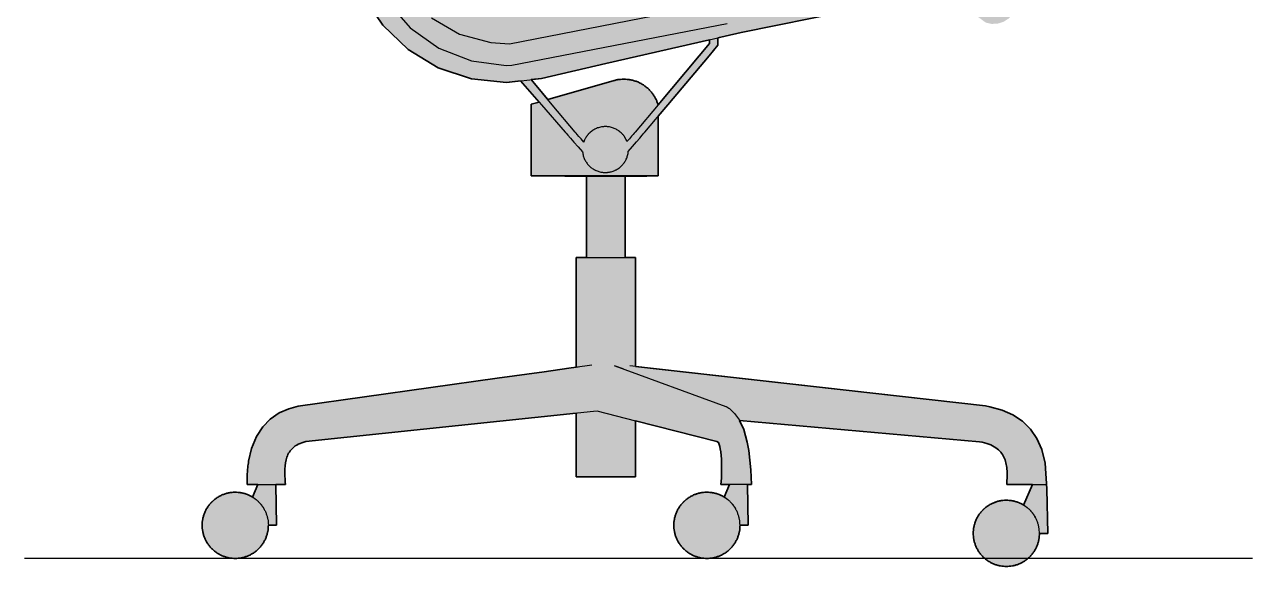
# Model space of a CAD drawing. Header units: millimetres. Extents: x 0 to 2114, y 0 to 2318.
# Drawn here: x 1172 to 2114, y 1297 to 1713 of the extents above; entities that cross this region are included whole.
import ezdxf

# ---------------------------------------------------------------- set-up
doc = ezdxf.new("R2010")
doc.units = ezdxf.units.MM
doc.layers.add('Blocks', color=7, linetype='Continuous')
doc.layers.add('Blocks$Fill', color=7, linetype='Continuous', true_color=0xffffff)
for name, color, linetype, lineweight, true_color in [('Blocks$Inner', 7, 'Continuous', 25, 0x007f00), ('Blocks$Outline', 7, 'Continuous', 35, 0xff3f3f), ('Groud', 7, 'Continuous', 25, 0x243775)]:
    doc.layers.add(name, color=color, linetype=linetype, lineweight=lineweight, true_color=true_color)

# ---------------------------------------------------------------- blocks, each defined once
blk = doc.blocks.new('Eames Soft Pad Office Chair Side')
at = {"layer": 'Blocks$Fill'}
h = blk.add_hatch(color=256, dxfattribs=at)
h.paths.add_polyline_path([(294.33, 390.49), (274.81, 409.17), (259.83, 431.65), (251.2, 455.15), (248.69, 480.05), (252.45, 504.8), (262.63, 553.32), (263.98, 591.85), (266.32, 605.58), (266.34, 611.19), (263.44, 640.99), (255.84, 669.95), (236.9, 726.75), (236.41, 728.39), (232.6, 728.39), (229.68, 728.39), (226.83, 728.39), (224.07, 728.39), (221.45, 728.39), (219.02, 728.39), (216.82, 728.39), (214.9, 728.39), (213.31, 728.39), (212.1, 728.39), (211.29, 728.39), (210.97, 728.39), (209.72, 728.54), (208.37, 729.05), (207.01, 729.91), (205.68, 731.09), (204.42, 732.57), (203.26, 734.28), (202.24, 736.19), (201.39, 738.22), (200.75, 740.33), (200.32, 742.44), (200.12, 744.51), (200.16, 746.45), (200.44, 748.22), (200.94, 749.75), (201.66, 751), (202.56, 751.93), (203.63, 752.52), (204.94, 752.74), (205.46, 752.74), (207.19, 752.74), (210.62, 752.74), (218.01, 752.74), (226.07, 752.74), (229.09, 752.74), (219.68, 784.09), (208.22, 834.21), (202.04, 885.26), (201.28, 930.37), (205.16, 975.32), (207.98, 975.32), (202.08, 976.78), (196.73, 979.65), (192.25, 983.75), (188.93, 988.83), (186.96, 994.58), (186.61, 998.59), (187.19, 1002.57), (188.68, 1006.31), (191, 1009.61), (194.01, 1012.28), (197.56, 1014.18), (201.46, 1015.21), (206.32, 1015.21), (210.3, 1014.14), (213.92, 1012.17), (216.97, 1009.4), (220.01, 1004.93), (221.4, 1001.37), (221.27, 1003.16), (221.39, 1003.53), (221.51, 1003.88), (221.63, 1004.2), (221.75, 1004.49), (221.86, 1004.75), (221.97, 1004.98), (222.18, 1005.38), (222.32, 1005.65), (222.53, 1006), (222.53, 1006.01), (222.53, 1006.01), (222.53, 1006.01), (222.53, 1006.01), (222.53, 1006.01), (222.53, 1006.01), (222.53, 1006.01), (222.53, 1006.01), (222.53, 1006.01), (222.53, 1006.01), (222.53, 1006.01), (222.53, 1006.01), (222.53, 1006.01), (222.53, 1006.01), (222.53, 1006.01), (222.53, 1006.01), (222.53, 1006.01), (222.53, 1006.01), (222.53, 1006.01), (222.53, 1006.01), (272, 1006.01), (272.06, 1005.15), (272.27, 1002.19), (272.63, 997.3), (273.1, 990.76), (273.67, 982.96), (274.3, 974.33), (279.98, 896.23), (280.64, 887.08), (281.25, 878.68), (281.77, 871.56), (282.16, 866.13), (282.41, 862.74), (282.49, 861.59), (231.62, 861.59), (233.11, 851.99), (234.84, 842.47), (235.36, 839.87), (286.28, 839.87), (286.31, 839.78), (286.48, 839.3), (287.36, 836.68), (288.92, 832.08), (291.06, 825.79), (293.63, 818.19), (296.5, 809.74), (322.25, 733.78), (325.1, 725.39), (327.67, 717.82), (329.82, 711.47), (331.44, 706.68), (332.45, 703.7), (332.8, 702.69), (280.21, 702.69), (287.88, 678.5), (340.75, 678.5), (343.88, 668.57), (345.86, 661.6), (348.46, 651.34), (541.65, 673.6), (541.95, 670.97), (547.86, 671.36), (557.17, 670.4), (566.17, 667.86), (574.61, 663.82), (582.22, 658.39), (588.8, 651.74), (594.18, 644.07), (598.13, 635.59), (600.56, 626.57), (601.36, 617.22), (574.13, 489.4), (651.71, 499.62), (719.14, 499.92), (728.45, 499.96), (737.46, 500), (745.72, 500.04), (752.86, 500.07), (758.53, 500.1), (759.03, 499.73), (759.5, 499.36), (759.95, 499), (760.38, 498.63), (760.79, 498.26), (761.18, 497.9), (761.54, 497.54), (761.89, 497.18), (762.22, 496.83), (762.53, 496.48), (762.83, 496.13), (763.11, 495.79), (763.61, 495.16), (764.01, 494.62), (764.31, 494.2), (764.76, 493.51), (764.76, 454.1), (764.68, 453.96), (764.54, 453.74), (764.33, 453.44), (764.21, 453.26), (764.06, 453.06), (763.89, 452.84), (763.7, 452.6), (763.48, 452.34), (763.23, 452.07), (762.97, 451.79), (762.68, 451.52), (762.38, 451.24), (762.06, 450.97), (761.89, 450.84), (761.72, 450.71), (761.55, 450.58), (761.37, 450.45), (761.19, 450.32), (761, 450.19), (760.8, 450.07), (760.6, 449.95), (760.39, 449.83), (760.18, 449.71), (759.96, 449.6), (759.74, 449.48), (759.51, 449.38), (759.28, 449.27), (759.04, 449.17), (758.79, 449.07), (719.14, 449.07), (707.77, 449.07), (704.1, 449.06), (741.32, 445.78), (745.93, 445.79), (750.39, 444.62), (754.41, 442.35), (757.71, 439.14), (760.09, 435.18), (761.37, 430.75), (761.48, 426.14), (760.41, 421.65), (758.24, 417.59), (755.09, 414.21), (751.19, 411.75), (746.79, 410.37), (742.19, 410.15), (737.68, 411.12), (725.28, 420.19), (713.07, 429.52), (631.02, 419.88), (550, 403.69), (532, 399.53), (532, 393.79), (525.24, 385.76), (493.63, 348.18), (486.11, 339.24), (486.11, 293.69), (388.82, 293.69), (388.82, 348.46), (394.83, 350.18), (380.68, 366.42), (369.95, 365.16), (343.08, 367.95), (317.46, 376.53)], flags=0)
h.paths.add_polyline_path([(452.39, 366.69), (452.97, 366.85), (453.56, 367), (454.16, 367.13), (454.77, 367.26), (455.38, 367.37), (456, 367.47), (456.63, 367.55), (457.27, 367.62), (457.91, 367.67), (458.56, 367.71), (459.21, 367.74), (459.87, 367.75), (460.53, 367.74), (461.19, 367.72), (461.86, 367.68), (462.53, 367.62), (463.2, 367.55), (463.88, 367.46), (464.55, 367.35), (465.22, 367.23), (465.9, 367.09), (466.57, 366.93), (467.24, 366.75), (467.91, 366.55), (468.57, 366.34), (469.23, 366.11), (469.88, 365.87), (470.53, 365.6), (471.17, 365.32), (471.81, 365.02), (472.44, 364.71), (473.06, 364.38), (473.67, 364.03), (474.27, 363.67), (474.87, 363.29), (475.45, 362.9), (476.02, 362.5), (476.58, 362.08), (477.13, 361.65), (477.66, 361.2), (478.19, 360.74), (478.69, 360.27), (479.19, 359.79), (479.67, 359.3), (480.14, 358.8), (480.59, 358.29), (481.03, 357.77), (481.45, 357.24), (481.86, 356.71), (482.25, 356.16), (482.63, 355.62), (482.99, 355.06), (483.33, 354.5), (483.66, 353.94), (483.98, 353.37), (484.28, 352.8), (484.56, 352.23), (484.83, 351.65), (485.08, 351.07), (485.32, 350.5), (485.54, 349.92), (485.74, 349.34), (485.94, 348.76), (486.11, 348.18), (517.72, 385.76), (525.5, 395.01), (525.5, 398.03), (446.07, 379.69), (396.78, 368.32), (388.79, 367.38), (401.62, 352.13)], flags=0)
h.paths.add_polyline_path([(355.64, 556.62), (354.73, 547.04), (353.62, 538.18), (352.46, 530.6), (350.74, 521.13), (350.49, 519.88), (300.96, 519.88), (300.82, 520.07), (300.67, 520.29), (300.48, 520.59), (300.37, 520.77), (300.24, 520.98), (300.1, 521.25), (299.94, 521.57), (299.76, 521.97), (299.55, 522.46), (299.32, 523.05), (299.05, 523.75), (298.35, 518.83), (296.74, 495.45), (298.34, 476.06), (304.32, 457.54), (314.38, 440.88), (323.82, 431.22), (323.82, 468.25), (324.22, 468.9), (324.5, 469.34), (324.85, 469.85), (325.27, 470.43), (325.52, 470.75), (325.78, 471.08), (326.06, 471.42), (326.36, 471.76), (326.67, 472.11), (326.99, 472.46), (327.33, 472.8), (327.68, 473.15), (328.05, 473.5), (328.44, 473.85), (328.84, 474.2), (329.26, 474.55), (329.71, 474.89), (330.17, 475.23), (332.1, 474.03), (334.22, 472.79), (336.54, 471.54), (337.77, 470.91), (339.05, 470.29), (340.37, 469.67), (341.74, 469.07), (343.15, 468.47), (344.6, 467.89), (346.1, 467.33), (347.63, 466.79), (349.2, 466.27), (350.81, 465.77), (353, 465.16), (355.25, 464.6), (357.53, 464.09), (359.86, 463.65), (362.2, 463.28), (364.57, 462.97), (366.96, 462.73), (369.38, 462.57), (370.07, 462.53), (556.83, 487.12), (584.88, 618.79), (583.71, 626.47), (580.97, 633.77), (576.79, 640.36), (571.33, 645.96), (564.83, 650.32), (563.22, 650.98), (558.01, 653.09), (557.56, 653.27), (549.84, 654.67), (541.22, 654.35), (380.08, 633.17), (352.59, 630.35), (355.97, 600.75)], flags=0)
blk.add_hatch(color=256, dxfattribs=at).paths.add_polyline_path([(187.08, 25.4), (187.07, 24.84), (187.05, 24.27), (187.02, 23.69), (186.97, 23.12), (186.91, 22.54), (186.84, 21.95), (186.75, 21.37), (186.65, 20.78), (186.54, 20.19), (186.4, 19.6), (186.26, 19), (186.1, 18.41), (185.92, 17.82), (185.73, 17.23), (185.52, 16.64), (185.29, 16.05), (185.05, 15.47), (184.8, 14.88), (184.53, 14.31), (184.24, 13.73), (183.94, 13.17), (183.62, 12.6), (183.28, 12.05), (182.94, 11.5), (182.57, 10.96), (182.19, 10.43), (181.8, 9.9), (181.4, 9.39), (180.98, 8.89), (180.54, 8.39), (180.1, 7.91), (179.64, 7.44), (179.17, 6.98), (178.68, 6.53), (178.19, 6.1), (177.69, 5.68), (177.17, 5.27), (176.65, 4.88), (176.12, 4.5), (175.58, 4.14), (175.03, 3.79), (174.47, 3.46), (173.91, 3.14), (173.34, 2.84), (172.77, 2.55), (172.19, 2.28), (171.61, 2.02), (171.03, 1.78), (170.44, 1.56), (169.85, 1.35), (169.26, 1.16), (168.67, 0.98), (168.07, 0.82), (167.48, 0.67), (166.89, 0.54), (166.3, 0.42), (165.71, 0.32), (165.12, 0.23), (164.54, 0.16), (163.96, 0.1), (163.38, 0.06), (162.81, 0.03), (162.24, 0.01), (161.68, 0), (161.11, 0.01), (160.54, 0.03), (159.97, 0.06), (159.39, 0.1), (158.81, 0.16), (158.23, 0.23), (157.64, 0.32), (157.05, 0.42), (156.46, 0.54), (155.87, 0.67), (155.28, 0.82), (154.69, 0.98), (154.1, 1.16), (153.5, 1.35), (152.91, 1.56), (152.33, 1.78), (151.74, 2.02), (151.16, 2.28), (150.58, 2.55), (150.01, 2.84), (149.44, 3.14), (148.88, 3.46), (148.33, 3.79), (147.78, 4.14), (147.24, 4.5), (146.7, 4.88), (146.18, 5.27), (145.67, 5.68), (145.16, 6.1), (144.67, 6.53), (144.19, 6.98), (143.72, 7.44), (143.26, 7.91), (142.81, 8.39), (142.38, 8.89), (141.96, 9.39), (141.55, 9.9), (141.16, 10.43), (140.78, 10.96), (140.42, 11.5), (140.07, 12.05), (139.74, 12.6), (139.42, 13.17), (139.11, 13.73), (138.83, 14.31), (138.56, 14.88), (138.3, 15.47), (138.06, 16.05), (137.84, 16.64), (137.63, 17.23), (137.43, 17.82), (137.26, 18.41), (137.1, 19), (136.95, 19.6), (136.82, 20.19), (136.7, 20.78), (136.6, 21.37), (136.51, 21.95), (136.44, 22.54), (136.38, 23.12), (136.33, 23.69), (136.3, 24.27), (136.28, 24.84), (136.28, 25.4), (136.28, 25.96), (136.3, 26.53), (136.33, 27.11), (136.38, 27.68), (136.44, 28.26), (136.51, 28.85), (136.6, 29.43), (136.7, 30.02), (136.82, 30.61), (136.95, 31.2), (137.1, 31.8), (137.26, 32.39), (137.43, 32.98), (137.63, 33.57), (137.84, 34.16), (138.06, 34.75), (138.3, 35.33), (138.56, 35.92), (138.83, 36.49), (139.11, 37.07), (139.42, 37.63), (139.74, 38.2), (140.07, 38.75), (140.42, 39.3), (140.78, 39.84), (141.16, 40.37), (141.55, 40.9), (141.96, 41.41), (142.38, 41.91), (142.81, 42.41), (143.26, 42.89), (143.72, 43.36), (144.19, 43.82), (144.67, 44.27), (145.16, 44.7), (145.67, 45.12), (146.18, 45.53), (146.7, 45.92), (147.24, 46.3), (147.78, 46.66), (148.33, 47.01), (148.88, 47.34), (149.44, 47.66), (150.01, 47.96), (150.58, 48.25), (151.16, 48.52), (151.74, 48.78), (152.33, 49.02), (152.91, 49.24), (153.5, 49.45), (154.1, 49.64), (154.69, 49.82), (155.28, 49.98), (155.87, 50.13), (156.46, 50.26), (157.05, 50.38), (157.64, 50.48), (158.23, 50.57), (158.81, 50.64), (159.39, 50.7), (159.97, 50.74), (160.54, 50.77), (161.11, 50.79), (161.68, 50.8), (162.48, 50.79), (163.3, 50.75), (164.12, 50.68), (164.95, 50.59), (165.79, 50.47), (166.63, 50.31), (167.47, 50.13), (168.32, 49.92), (169.16, 49.67), (169.58, 49.54), (170.01, 49.4), (170.43, 49.25), (170.85, 49.09), (171.26, 48.92), (171.68, 48.75), (172.1, 48.56), (172.51, 48.37), (172.92, 48.18), (173.33, 47.97), (173.73, 47.76), (174.14, 47.53), (174.54, 47.3), (174.93, 47.07), (179.11, 56.82), (178.26, 56.82), (174.93, 56.82), (170.73, 56.82), (170.76, 59.96), (170.85, 63.18), (171.03, 66.48), (171.32, 69.88), (171.58, 72.2), (171.92, 74.56), (174.21, 84.43), (177.99, 93.59), (182.84, 101.05), (188.57, 106.97), (195.28, 111.64), (202.69, 114.9), (210.05, 116.94), (362.57, 138.19), (398.73, 143.22), (417.72, 145.87), (423.39, 146.66), (423.39, 230.98), (431.33, 230.98), (431.33, 293.22), (460.81, 293.22), (460.81, 230.98), (468.74, 230.98), (468.74, 147.23), (737.41, 116.96), (740.74, 116.23), (750.17, 113.74), (758.39, 110.1), (765.69, 105.22), (771.91, 99.14), (776.91, 92), (780.75, 83.47), (783.29, 73.07), (784.46, 53.46), (785.16, 19.25), (778.81, 19.25), (778.8, 18.68), (778.78, 18.12), (778.75, 17.54), (778.7, 16.97), (778.64, 16.39), (778.57, 15.8), (778.48, 15.22), (778.38, 14.63), (778.27, 14.04), (778.13, 13.44), (777.99, 12.85), (777.83, 12.26), (777.65, 11.67), (777.46, 11.08), (777.25, 10.49), (777.02, 9.9), (776.78, 9.31), (776.53, 8.73), (776.26, 8.16), (775.97, 7.58), (775.67, 7.01), (775.35, 6.45), (775.01, 5.9), (774.67, 5.35), (774.3, 4.81), (773.92, 4.28), (773.53, 3.75), (773.13, 3.24), (772.7, 2.73), (772.27, 2.24), (771.83, 1.76), (771.37, 1.29), (770.9, 0.83), (770.41, 0.38), (769.92, -0.05), (769.42, -0.47), (768.9, -0.88), (768.38, -1.27), (767.85, -1.65), (767.3, -2.01), (766.76, -2.36), (766.2, -2.69), (765.64, -3.01), (765.07, -3.31), (764.5, -3.6), (763.92, -3.87), (763.34, -4.13), (762.76, -4.37), (762.17, -4.59), (761.58, -4.8), (760.99, -4.99), (760.39, -5.17), (759.8, -5.33), (759.21, -5.48), (758.62, -5.61), (758.03, -5.73), (757.44, -5.83), (756.85, -5.92), (756.27, -5.99), (755.69, -6.05), (755.11, -6.09), (754.54, -6.13), (753.97, -6.15), (753.41, -6.15), (752.84, -6.15), (752.27, -6.13), (751.7, -6.09), (751.12, -6.05), (750.54, -5.99), (749.96, -5.92), (749.37, -5.83), (748.78, -5.73), (748.19, -5.61), (747.6, -5.48), (747.01, -5.33), (746.42, -5.17), (745.82, -4.99), (745.23, -4.8), (744.64, -4.59), (744.06, -4.37), (743.47, -4.13), (742.89, -3.87), (742.31, -3.6), (741.74, -3.31), (741.17, -3.01), (740.61, -2.69), (740.05, -2.36), (739.51, -2.01), (738.97, -1.65), (738.43, -1.27), (737.91, -0.88), (737.4, -0.47), (736.89, -0.05), (736.4, 0.38), (735.92, 0.83), (735.45, 1.29), (734.99, 1.76), (734.54, 2.24), (734.11, 2.73), (733.69, 3.24), (733.28, 3.75), (732.89, 4.28), (732.51, 4.81), (732.15, 5.35), (731.8, 5.9), (731.46, 6.45), (731.15, 7.01), (730.84, 7.58), (730.56, 8.16), (730.28, 8.73), (730.03, 9.31), (729.79, 9.9), (729.56, 10.49), (729.36, 11.08), (729.16, 11.67), (728.99, 12.26), (728.82, 12.85), (728.68, 13.44), (728.55, 14.04), (728.43, 14.63), (728.33, 15.22), (728.24, 15.8), (728.17, 16.39), (728.11, 16.97), (728.06, 17.54), (728.03, 18.12), (728.01, 18.68), (728.01, 19.25), (728.01, 19.81), (728.03, 20.38), (728.06, 20.95), (728.11, 21.53), (728.17, 22.11), (728.24, 22.7), (728.33, 23.28), (728.43, 23.87), (728.55, 24.46), (728.68, 25.05), (728.82, 25.64), (728.99, 26.24), (729.16, 26.83), (729.36, 27.42), (729.56, 28.01), (729.79, 28.6), (730.03, 29.18), (730.28, 29.76), (730.56, 30.34), (730.84, 30.91), (731.15, 31.48), (731.46, 32.04), (731.8, 32.6), (732.15, 33.15), (732.51, 33.69), (732.89, 34.22), (733.28, 34.74), (733.69, 35.26), (734.11, 35.76), (734.54, 36.26), (734.99, 36.74), (735.45, 37.21), (735.92, 37.67), (736.4, 38.11), (736.89, 38.55), (737.4, 38.97), (737.91, 39.37), (738.43, 39.77), (738.97, 40.14), (739.51, 40.51), (740.05, 40.86), (740.61, 41.19), (741.17, 41.51), (741.74, 41.81), (742.31, 42.1), (742.89, 42.37), (743.47, 42.63), (744.06, 42.87), (744.64, 43.09), (745.23, 43.3), (745.82, 43.49), (746.42, 43.67), (747.01, 43.83), (747.6, 43.98), (748.19, 44.11), (748.78, 44.22), (749.37, 44.33), (749.96, 44.41), (750.54, 44.49), (751.12, 44.55), (751.7, 44.59), (752.27, 44.62), (752.84, 44.64), (753.41, 44.65), (754.21, 44.64), (755.03, 44.6), (755.85, 44.53), (756.68, 44.44), (757.52, 44.31), (758.36, 44.16), (759.2, 43.98), (760.05, 43.76), (760.89, 43.52), (761.31, 43.39), (761.74, 43.24), (762.16, 43.09), (762.58, 42.94), (762.99, 42.77), (763.41, 42.6), (763.82, 42.41), (764.24, 42.22), (764.65, 42.02), (765.06, 41.82), (765.46, 41.6), (765.86, 41.38), (766.26, 41.15), (766.66, 40.92), (773.48, 56.82), (772.61, 56.82), (769.14, 56.82), (765.71, 56.82), (753.7, 56.82), (753.9, 59.92), (754, 62.89), (754.01, 64.32), (753.99, 65.72), (753.93, 67.08), (753.85, 68.41), (753.72, 69.7), (753.64, 70.33), (753.56, 70.95), (753.46, 71.56), (753.35, 72.17), (753.23, 72.76), (753.1, 73.35), (752.95, 73.93), (752.8, 74.5), (752.63, 75.06), (752.44, 75.61), (752.25, 76.16), (752.04, 76.7), (751.81, 77.23), (751.57, 77.75), (751.32, 78.26), (751.05, 78.77), (750.76, 79.27), (750.46, 79.76), (750.14, 80.24), (749.8, 80.72), (749.44, 81.18), (749.06, 81.64), (748.87, 81.87), (748.67, 82.09), (748.46, 82.31), (748.25, 82.53), (747.81, 82.96), (747.35, 83.38), (746.87, 83.8), (746.36, 84.2), (745.83, 84.59), (745.28, 84.98), (744.7, 85.35), (744.1, 85.72), (743.47, 86.07), (742.82, 86.42), (742.14, 86.75), (741.43, 87.07), (740.7, 87.38), (739.94, 87.68), (739.15, 87.96), (738.34, 88.23), (737.5, 88.49), (736.63, 88.73), (735.73, 88.96), (734.81, 89.18), (733.85, 89.38), (732.87, 89.57), (548.67, 105.83), (551.83, 98.9), (554.55, 89.1), (555.67, 82.87), (557.21, 68.08), (557.75, 56.82), (557.54, 56.82), (557.39, 56.82), (557.21, 56.82), (557.13, 56.82), (555.82, 56.82), (554.74, 56.82), (555.38, 25.4), (549.03, 25.4), (549.02, 24.84), (549, 24.27), (548.97, 23.69), (548.92, 23.12), (548.86, 22.54), (548.79, 21.95), (548.7, 21.37), (548.6, 20.78), (548.49, 20.19), (548.35, 19.6), (548.21, 19), (548.05, 18.41), (547.87, 17.82), (547.68, 17.23), (547.47, 16.64), (547.24, 16.05), (547, 15.47), (546.75, 14.88), (546.48, 14.31), (546.19, 13.73), (545.89, 13.17), (545.57, 12.6), (545.23, 12.05), (544.89, 11.5), (544.52, 10.96), (544.14, 10.43), (543.75, 9.9), (543.35, 9.39), (542.93, 8.89), (542.49, 8.39), (542.05, 7.91), (541.59, 7.44), (541.12, 6.98), (540.63, 6.53), (540.14, 6.1), (539.64, 5.68), (539.12, 5.27), (538.6, 4.88), (538.07, 4.5), (537.53, 4.14), (536.98, 3.79), (536.42, 3.46), (535.86, 3.14), (535.29, 2.84), (534.72, 2.55), (534.14, 2.28), (533.56, 2.02), (532.98, 1.78), (532.39, 1.56), (531.8, 1.35), (531.21, 1.16), (530.62, 0.98), (530.02, 0.82), (529.43, 0.67), (528.84, 0.54), (528.25, 0.42), (527.66, 0.32), (527.07, 0.23), (526.49, 0.16), (525.91, 0.1), (525.33, 0.06), (524.76, 0.03), (524.19, 0.01), (523.63, 0), (523.06, 0.01), (522.49, 0.03), (521.92, 0.06), (521.34, 0.1), (520.76, 0.16), (520.18, 0.23), (519.59, 0.32), (519, 0.42), (518.41, 0.54), (517.82, 0.67), (517.23, 0.82), (516.64, 0.98), (516.05, 1.16), (515.45, 1.35), (514.86, 1.56), (514.28, 1.78), (513.69, 2.02), (513.11, 2.28), (512.53, 2.55), (511.96, 2.84), (511.39, 3.14), (510.83, 3.46), (510.28, 3.79), (509.73, 4.14), (509.19, 4.5), (508.65, 4.88), (508.13, 5.27), (507.62, 5.68), (507.11, 6.1), (506.62, 6.53), (506.14, 6.98), (505.67, 7.44), (505.21, 7.91), (504.76, 8.39), (504.33, 8.89), (503.91, 9.39), (503.5, 9.9), (503.11, 10.43), (502.73, 10.96), (502.37, 11.5), (502.02, 12.05), (501.69, 12.6), (501.37, 13.17), (501.06, 13.73), (500.78, 14.31), (500.51, 14.88), (500.25, 15.47), (500.01, 16.05), (499.79, 16.64), (499.58, 17.23), (499.38, 17.82), (499.21, 18.41), (499.05, 19), (498.9, 19.6), (498.77, 20.19), (498.65, 20.78), (498.55, 21.37), (498.46, 21.95), (498.39, 22.54), (498.33, 23.12), (498.28, 23.69), (498.25, 24.27), (498.23, 24.84), (498.23, 25.4), (498.23, 25.96), (498.25, 26.53), (498.28, 27.11), (498.33, 27.68), (498.39, 28.26), (498.46, 28.85), (498.55, 29.43), (498.65, 30.02), (498.77, 30.61), (498.9, 31.2), (499.05, 31.8), (499.21, 32.39), (499.38, 32.98), (499.58, 33.57), (499.79, 34.16), (500.01, 34.75), (500.25, 35.33), (500.51, 35.92), (500.78, 36.49), (501.06, 37.07), (501.37, 37.63), (501.69, 38.2), (502.02, 38.75), (502.37, 39.3), (502.73, 39.84), (503.11, 40.37), (503.5, 40.9), (503.91, 41.41), (504.33, 41.91), (504.76, 42.41), (505.21, 42.89), (505.67, 43.36), (506.14, 43.82), (506.62, 44.27), (507.11, 44.7), (507.62, 45.12), (508.13, 45.53), (508.65, 45.92), (509.19, 46.3), (509.73, 46.66), (510.28, 47.01), (510.83, 47.34), (511.39, 47.66), (511.96, 47.96), (512.53, 48.25), (513.11, 48.52), (513.69, 48.78), (514.28, 49.02), (514.86, 49.24), (515.45, 49.45), (516.05, 49.64), (516.64, 49.82), (517.23, 49.98), (517.82, 50.13), (518.41, 50.26), (519, 50.38), (519.59, 50.48), (520.18, 50.57), (520.76, 50.64), (521.34, 50.7), (521.92, 50.74), (522.49, 50.77), (523.06, 50.79), (523.63, 50.8), (524.43, 50.79), (525.25, 50.75), (526.07, 50.68), (526.9, 50.59), (527.74, 50.47), (528.58, 50.31), (529.42, 50.13), (530.27, 49.92), (531.11, 49.67), (531.53, 49.54), (531.96, 49.4), (532.38, 49.25), (532.8, 49.09), (533.21, 48.92), (533.63, 48.75), (534.05, 48.56), (534.46, 48.37), (534.87, 48.18), (535.28, 47.97), (535.68, 47.76), (536.09, 47.53), (536.49, 47.3), (536.88, 47.07), (541.06, 56.82), (540.79, 56.82), (538.31, 56.82), (536.41, 56.82), (535.2, 56.82), (534.66, 56.82), (534.36, 56.82), (534.7, 61.57), (534.92, 68.67), (534.74, 76.14), (534.19, 81.85), (533.83, 84.04), (533.44, 85.87), (533.04, 87.33), (532.74, 88.21), (532.44, 88.9), (531.36, 89.71), (468.74, 105.6), (468.74, 62.71), (423.39, 62.71), (423.39, 111.56), (215.88, 89.71), (215.09, 89.49), (214.31, 89.26), (213.55, 89.01), (212.81, 88.75), (212.09, 88.47), (211.39, 88.18), (210.72, 87.88), (210.07, 87.57), (209.45, 87.25), (208.87, 86.93), (208.31, 86.61), (207.79, 86.28), (207.54, 86.11), (207.31, 85.95), (207.08, 85.79), (206.86, 85.62), (206.65, 85.46), (206.46, 85.3), (206.27, 85.14), (206.09, 84.98), (205.88, 84.79), (205.67, 84.59), (205.46, 84.4), (205.26, 84.2), (205.06, 84), (204.87, 83.8), (204.68, 83.59), (204.5, 83.38), (204.32, 83.17), (204.14, 82.96), (203.98, 82.75), (203.81, 82.53), (203.49, 82.09), (203.19, 81.64), (202.91, 81.18), (202.64, 80.72), (202.38, 80.24), (202.14, 79.76), (201.92, 79.27), (201.71, 78.77), (201.51, 78.26), (201.32, 77.75), (201.15, 77.23), (200.99, 76.7), (200.84, 76.16), (200.7, 75.61), (200.57, 75.06), (200.45, 74.5), (200.34, 73.93), (200.25, 73.35), (200.16, 72.76), (200.08, 72.17), (199.95, 70.95), (199.86, 69.7), (199.8, 68.41), (199.77, 67.08), (199.77, 65.72), (199.84, 62.89), (200, 59.92), (200.24, 56.82), (193.74, 56.82), (192.79, 56.82), (193.43, 25.4)], flags=0)
at = {"layer": 'Blocks$Inner'}
for p, q in [((401.62, 352.13), (452.39, 366.69)), ((414.66, 293.22), (477.48, 293.22)), ((431.33, 230.98), (431.33, 293.22)), ((460.81, 293.22), (460.81, 230.98)), ((398.73, 143.22), (362.57, 138.19)), ((424.89, 146.87), (417.72, 145.87)), ((459.26, 145.4), (452.68, 147.81)), ((453.02, 147.81), (538.16, 116.6)), ((548.67, 105.83), (732.87, 89.57)), ((179.11, 56.82), (174.93, 47.07)), ((541.06, 56.82), (536.88, 47.07)), ((557.21, 56.82), (557.39, 56.82)), ((773.48, 56.82), (766.66, 40.92))]:
    blk.add_line(p, q, dxfattribs=at)
for points in [[(278.38, 427.29), (295.99, 407.04), (317.95, 391.59), (342.98, 381.84), (369.63, 378.36), (373.93, 378.4), (539.07, 410.43)], [(312.38, 414.87), (333.83, 402.35), (357.82, 395.82), (372.18, 394.96), (533.56, 426.25)], [(259.83, 431.65), (274.81, 409.17), (294.33, 390.49), (317.46, 376.53), (343.08, 367.95), (369.95, 365.16), (396.78, 368.32), (446.07, 379.69), (550, 403.69), (631.02, 419.88)], [(525.5, 398.03), (525.5, 395.01), (517.72, 385.76), (486.11, 348.18), (468.45, 327.18), (467.78, 326.39), (466.93, 325.38), (465.71, 323.93), (464.15, 322.07), (462.29, 319.86)], [(463.31, 312.14), (466.58, 316.02), (469.56, 319.56), (472.09, 322.57), (474.04, 324.89), (475.3, 326.39), (475.97, 327.18), (493.63, 348.18), (525.24, 385.76), (532, 393.79), (532, 399.53)], [(380.68, 366.42), (396.57, 348.18), (414.87, 327.18), (415.56, 326.39), (416.89, 324.86), (418.95, 322.51), (421.61, 319.45), (424.75, 315.85), (428.18, 311.91)], [(429.05, 319.51), (427.09, 321.85), (425.44, 323.81), (424.16, 325.34), (423.27, 326.39), (422.61, 327.18), (404.94, 348.18), (388.79, 367.38)], [(486.11, 339.24), (486.11, 293.69), (388.82, 293.69), (388.82, 348.46), (394.83, 350.18)], [(423.39, 146.66), (423.39, 230.98), (468.74, 230.98), (468.74, 147.23)], [(435.21, 148.3), (210.05, 116.94), (202.69, 114.9), (195.28, 111.64), (188.57, 106.97), (182.84, 101.05), (177.99, 93.59), (174.21, 84.43), (171.92, 74.56)], [(778.81, 19.25), (785.16, 19.25), (784.46, 53.46), (783.29, 73.07), (780.75, 83.47), (776.91, 92), (771.91, 99.14), (765.69, 105.22), (758.39, 110.1), (750.17, 113.74), (740.74, 116.23), (737.41, 116.96), (464.41, 147.72)], [(468.74, 142.04), (468.74, 141.74)], [(215.88, 89.71), (439.01, 113.2)], [(439.09, 113.21), (468.74, 105.68), (468.74, 62.71), (423.39, 62.71), (423.39, 111.56)], [(540.35, 115.22), (540.88, 114.93), (544.76, 111.29), (548.53, 106.16), (551.83, 98.9), (554.55, 89.1), (555.67, 82.87), (557.21, 68.08), (557.75, 56.82), (557.54, 56.82)], [(557.75, 56.82), (557.13, 56.82), (555.82, 56.82), (553.84, 56.82), (547.04, 56.82), (543.75, 56.82), (540.79, 56.82), (538.31, 56.82), (536.41, 56.82), (535.2, 56.82), (534.66, 56.82), (534.36, 56.82), (534.7, 61.57), (534.92, 68.67), (534.74, 76.14), (534.19, 81.85), (533.83, 84.04), (533.44, 85.87), (533.04, 87.33), (532.74, 88.21), (532.44, 88.9), (531.36, 89.71), (468.74, 105.6)], [(170.73, 56.82), (174.93, 56.82), (178.26, 56.82), (181.73, 56.82), (185.17, 56.82), (188.42, 56.82), (191.32, 56.82), (193.74, 56.82), (200.24, 56.82)], [(192.79, 56.82), (193.43, 25.4), (187.08, 25.4)], [(554.74, 56.82), (555.38, 25.4), (549.03, 25.4)], [(753.7, 56.82), (765.71, 56.82), (769.14, 56.82), (772.61, 56.82), (775.97, 56.82), (779.05, 56.82), (781.7, 56.82), (784.26, 56.82)]]:
    blk.add_lwpolyline(points, dxfattribs=at)
for points, weights in [([(452.39, 366.69), (478.42, 374.16), (486.11, 348.18)], [1, 0.710150691389, 1]), ([(434.31, 327.18), (433.85, 326.78), (433.44, 326.39)], [0.96140306525, 0.963596663848, 0.965834878944]), ([(458.03, 326.39), (457.63, 326.78), (457.16, 327.18)], [0.965834878944, 0.963596663848, 0.96140306525]), ([(538.16, 116.6), (539.39, 116.15), (540.35, 115.22)], [0.923803950705, 0.871828798169, 0.858307666168]), ([(174.93, 47.07), (176.4, 46.17), (177.73, 45.08)], [1, 0.997717791074, 1]), ([(179.98, 43.02), (182.24, 40.67), (183.83, 37.82)], [1, 0.991854516571, 1]), ([(536.88, 47.07), (538.35, 46.17), (539.68, 45.08)], [1, 0.997717791074, 1]), ([(541.93, 43.02), (544.19, 40.67), (545.78, 37.82)], [1, 0.991854516571, 1]), ([(766.66, 40.92), (768.13, 40.02), (769.46, 38.93)], [1, 0.997717791073, 1]), ([(771.71, 36.86), (773.97, 34.51), (775.56, 31.67)], [1, 0.991854516571, 1])]:
    blk.add_rational_spline(points, weights, degree=2, dxfattribs=at)
for points in [[(457.16, 327.18), (456.34, 327.86), (454.63, 329.06), (451.9, 330.35), (448.86, 331.17), (445.76, 331.46), (442.65, 331.17), (439.6, 330.37), (436.86, 329.07), (435.14, 327.87), (434.31, 327.18)], [(449.6, 330.94), (448.33, 331.22), (445.76, 331.51), (443.17, 331.22), (441.87, 330.94)], [(200.24, 56.82), (199.87, 61.04), (199.48, 68.81), (200.8, 78.07), (203.76, 82.95), (206.09, 84.98)], [(206.09, 84.98), (207.91, 86.67), (211.62, 88.62), (215.88, 89.71)], [(732.87, 89.57), (738.19, 88.62), (746.34, 85.39), (752.21, 78.07), (754.24, 68.81), (754.02, 61.04), (753.7, 56.82)]]:
    blk.add_open_spline(points, degree=3, dxfattribs=at)
for points, knots in [([(433.44, 326.39), (433.22, 326.21), (432.89, 325.88), (432.41, 325.34), (432.05, 324.87), (431.66, 324.37), (431.25, 323.82), (430.84, 323.22), (430.45, 322.57), (430.08, 321.87), (429.61, 320.88), (429.27, 320.08), (429.05, 319.51)], [98.718053, 98.718053, 98.718053, 98.718053, 98.884719, 98.968053, 99.051386, 99.134719, 99.218053, 99.301386, 99.384719, 99.468053, 99.551386, 99.718053, 99.718053, 99.718053, 99.718053]), ([(462.29, 319.86), (462.08, 320.4), (461.74, 321.16), (461.28, 322.09), (460.92, 322.75), (460.54, 323.37), (460.14, 323.93), (459.75, 324.46), (459.37, 324.94), (459.02, 325.38), (458.56, 325.9), (458.24, 326.21), (458.03, 326.39)], [96.690635, 96.690635, 96.690635, 96.690635, 96.857302, 96.940635, 97.023968, 97.107302, 97.190635, 97.273968, 97.357302, 97.440635, 97.523968, 97.690635, 97.690635, 97.690635, 97.690635]), ([(428.18, 311.91), (428.31, 310.9), (428.61, 309.42), (429.21, 307.54), (429.95, 305.75), (431.19, 303.64), (433.01, 301.45), (434.73, 299.91), (436.07, 298.99), (436.86, 298.52), (437.46, 298.19), (438.08, 297.89), (438.94, 297.5), (440.05, 297.06), (441.43, 296.64), (442.6, 296.4), (443.56, 296.29), (444.55, 296.2), (445.82, 296.17), (447.08, 296.22), (448.07, 296.31), (449.03, 296.43), (450.19, 296.68), (451.57, 297.11), (452.68, 297.56), (453.53, 297.96), (454.15, 298.27), (454.76, 298.6), (455.54, 299.08), (456.87, 300.02), (458.59, 301.58), (460.39, 303.79), (461.61, 305.92), (462.33, 307.74), (462.92, 309.63), (463.2, 311.12), (463.31, 312.14)], [58.103759, 58.103759, 58.103759, 58.103759, 58.159315, 58.187093, 58.21487, 58.270426, 58.325982, 58.381537, 58.409315, 58.423204, 58.437093, 58.450982, 58.46487, 58.492648, 58.520426, 58.548204, 58.562093, 58.575982, 58.603759, 58.631537, 58.645426, 58.659315, 58.687093, 58.71487, 58.742648, 58.756537, 58.770426, 58.784315, 58.798204, 58.825982, 58.881537, 58.937093, 58.992648, 59.020426, 59.048204, 59.103759, 59.103759, 59.103759, 59.103759]), ([(171.92, 74.56), (171.67, 72.97), (171.18, 69.06), (170.8, 63.12), (170.73, 58.89), (170.73, 56.82)], [-117.6034857, -117.6034857, -117.6034857, -117.6034857, -117.5368923, -117.4368923, -117.3368923, -117.3368923, -117.3368923, -117.3368923])]:
    blk.add_open_spline(points, degree=3, knots=knots, dxfattribs=at)
for points, knots in [([(136.28, 25.4), (136.28, 50.8), (161.68, 50.8), (187.08, 50.8), (187.08, 25.4)], [0, 0, 0, 39.898227, 39.898227, 79.796453, 79.796453, 79.796453]), ([(549.03, 25.4), (549.03, 50.8), (523.63, 50.8), (498.23, 50.8), (498.23, 25.4)], [516.557696, 516.557696, 516.557696, 556.455923, 556.455923, 596.354149, 596.354149, 596.354149]), ([(778.81, 19.25), (778.81, 44.65), (753.41, 44.65), (728.01, 44.65), (728.01, 19.25)], [206.511386, 206.511386, 206.511386, 246.409612, 246.409612, 286.307839, 286.307839, 286.307839]), ([(187.08, 25.4), (187.08, 0), (161.68, 0), (136.28, 0), (136.28, 25.4)], [79.796453, 79.796453, 79.796453, 119.69468, 119.69468, 159.592907, 159.592907, 159.592907]), ([(498.23, 25.4), (498.23, 0), (523.63, 0), (549.03, 0), (549.03, 25.4)], [596.354149, 596.354149, 596.354149, 636.252376, 636.252376, 676.150603, 676.150603, 676.150603]), ([(728.01, 19.25), (728.01, -6.15), (753.41, -6.15), (778.81, -6.15), (778.81, 19.25)], [286.307839, 286.307839, 286.307839, 326.206066, 326.206066, 366.104293, 366.104293, 366.104293])]:
    blk.add_rational_spline(points, [1, 0.707106781187, 1, 0.707106781187, 1], degree=2, knots=knots, dxfattribs=at)
at = {"layer": 'Blocks$Outline'}
for points in [[(274.81, 409.17), (259.83, 431.65)], [(631.02, 419.88), (550, 403.69)], [(294.33, 390.49), (274.81, 409.17)], [(525.5, 398.03), (446.07, 379.69)], [(525.5, 395.01), (525.5, 398.03)], [(550, 403.69), (532, 399.53)], [(532, 399.53), (532, 393.79)], [(317.46, 376.53), (294.33, 390.49)], [(517.72, 385.76), (525.5, 395.01)], [(532, 393.79), (525.24, 385.76)], [(446.07, 379.69), (396.78, 368.32)], [(486.11, 348.18), (517.72, 385.76)], [(525.24, 385.76), (493.63, 348.18)], [(343.08, 367.95), (317.46, 376.53)], [(369.95, 365.16), (343.08, 367.95)], [(396.78, 368.32), (388.79, 367.38)], [(380.68, 366.42), (369.95, 365.16)], [(394.83, 350.18), (380.68, 366.42)], [(388.79, 367.38), (401.62, 352.13)], [(401.62, 352.13), (452.39, 366.69)], [(388.82, 348.46), (394.83, 350.18)], [(388.82, 293.69), (388.82, 348.46)], [(493.63, 348.18), (486.11, 339.24)], [(486.11, 339.24), (486.11, 293.69)], [(486.11, 293.69), (388.82, 293.69)], [(431.33, 230.98), (431.33, 293.22)], [(431.33, 293.22), (460.81, 293.22)], [(460.81, 293.22), (460.81, 230.98)], [(423.39, 146.66), (423.39, 230.98)], [(423.39, 230.98), (431.33, 230.98)], [(460.81, 230.98), (468.74, 230.98)], [(468.74, 230.98), (468.74, 147.23)], [(362.57, 138.19), (398.73, 143.22)], [(398.73, 143.22), (417.72, 145.87)], [(417.72, 145.87), (423.39, 146.66)], [(468.74, 147.23), (737.41, 116.96)], [(210.05, 116.94), (362.57, 138.19)], [(195.28, 111.64), (202.69, 114.9)], [(202.69, 114.9), (210.05, 116.94)], [(737.41, 116.96), (740.74, 116.23)], [(740.74, 116.23), (750.17, 113.74)], [(750.17, 113.74), (758.39, 110.1)], [(182.84, 101.05), (188.57, 106.97)], [(188.57, 106.97), (195.28, 111.64)], [(423.39, 111.56), (215.88, 89.71)], [(423.39, 62.71), (423.39, 111.56)], [(531.36, 89.71), (468.74, 105.6)], [(468.74, 105.6), (468.74, 62.71)], [(732.87, 89.57), (548.67, 105.83)], [(548.67, 105.83), (551.83, 98.9)], [(758.39, 110.1), (765.69, 105.22)], [(765.69, 105.22), (771.91, 99.14)], [(177.99, 93.59), (182.84, 101.05)], [(551.83, 98.9), (554.55, 89.1)], [(771.91, 99.14), (776.91, 92)], [(174.21, 84.43), (177.99, 93.59)], [(532.44, 88.9), (531.36, 89.71)], [(532.74, 88.21), (532.44, 88.9)], [(533.04, 87.33), (532.74, 88.21)], [(533.44, 85.87), (533.04, 87.33)], [(533.83, 84.04), (533.44, 85.87)], [(554.55, 89.1), (555.67, 82.87)], [(776.91, 92), (780.75, 83.47)], [(171.92, 74.56), (174.21, 84.43)], [(534.19, 81.85), (533.83, 84.04)], [(534.74, 76.14), (534.19, 81.85)], [(534.92, 68.67), (534.74, 76.14)], [(555.67, 82.87), (557.21, 68.08)], [(780.75, 83.47), (783.29, 73.07)], [(534.7, 61.57), (534.92, 68.67)], [(557.21, 68.08), (557.75, 56.82)], [(783.29, 73.07), (784.46, 53.46)], [(174.93, 56.82), (170.73, 56.82)], [(174.93, 47.07), (179.11, 56.82)], [(178.26, 56.82), (174.93, 56.82)], [(179.11, 56.82), (178.26, 56.82)], [(193.74, 56.82), (192.79, 56.82)], [(192.79, 56.82), (193.43, 25.4)], [(200.24, 56.82), (193.74, 56.82)], [(468.74, 62.71), (423.39, 62.71)], [(534.36, 56.82), (534.7, 61.57)], [(534.66, 56.82), (534.36, 56.82)], [(535.2, 56.82), (534.66, 56.82)], [(536.41, 56.82), (535.2, 56.82)], [(538.31, 56.82), (536.41, 56.82)], [(536.88, 47.07), (541.06, 56.82)], [(540.79, 56.82), (538.31, 56.82)], [(541.06, 56.82), (540.79, 56.82)], [(555.82, 56.82), (554.74, 56.82)], [(554.74, 56.82), (555.38, 25.4)], [(557.13, 56.82), (555.82, 56.82)], [(557.21, 56.82), (557.13, 56.82)], [(557.39, 56.82), (557.21, 56.82)], [(557.54, 56.82), (557.39, 56.82)], [(557.75, 56.82), (557.54, 56.82)], [(765.71, 56.82), (753.7, 56.82)], [(769.14, 56.82), (765.71, 56.82)], [(766.66, 40.92), (773.48, 56.82)], [(772.61, 56.82), (769.14, 56.82)], [(773.48, 56.82), (772.61, 56.82)], [(784.46, 53.46), (785.16, 19.25)], [(193.43, 25.4), (187.08, 25.4)], [(555.38, 25.4), (549.03, 25.4)], [(785.16, 19.25), (778.81, 19.25)]]:
    blk.add_lwpolyline(points, dxfattribs=at)
blk.add_rational_spline([(452.39, 366.69), (478.42, 374.16), (486.11, 348.18)], [1, 0.710150691389, 1], degree=2, dxfattribs=at)
for points in [[(206.09, 84.98), (203.76, 82.95), (200.8, 78.07), (199.48, 68.81), (199.87, 61.04), (200.24, 56.82)], [(215.88, 89.71), (211.62, 88.62), (207.91, 86.67), (206.09, 84.98)], [(753.7, 56.82), (754.02, 61.04), (754.24, 68.81), (752.21, 78.07), (746.34, 85.39), (738.19, 88.62), (732.87, 89.57)]]:
    blk.add_open_spline(points, degree=3, dxfattribs=at)
blk.add_open_spline([(170.73, 56.82), (170.73, 58.89), (170.8, 63.12), (171.18, 69.06), (171.67, 72.97), (171.92, 74.56)], degree=3, knots=[117.3368923, 117.3368923, 117.3368923, 117.3368923, 117.4368923, 117.5368923, 117.6034857, 117.6034857, 117.6034857, 117.6034857], dxfattribs=at)
for points, weights, knots in [([(136.28, 25.4), (136.28, 50.8), (161.68, 50.8), (168.83, 50.8), (174.93, 47.07)], [1, 0.707106781187, 1, 0.895537644752, 0.86558970611], [0, 0, 0, 39.898227, 39.898227, 54.1282, 54.1282, 54.1282]), ([(498.23, 25.4), (498.23, 50.8), (523.63, 50.8), (530.78, 50.8), (536.88, 47.07)], [1, 0.707106781187, 1, 0.895537644752, 0.86558970611], [-277.168336, -277.168336, -277.168336, -237.270109, -237.270109, -223.040136, -223.040136, -223.040136]), ([(728.01, 19.25), (728.01, 44.65), (753.41, 44.65), (760.56, 44.65), (766.66, 40.92)], [1, 0.707106781187, 1, 0.895537644752, 0.86558970611], [-286.307839, -286.307839, -286.307839, -246.409612, -246.409612, -232.179639, -232.179639, -232.179639]), ([(187.08, 25.4), (187.08, 0), (161.68, 0), (136.28, 0), (136.28, 25.4)], [1, 0.707106781187, 1, 0.707106781187, 1], [79.796453, 79.796453, 79.796453, 119.69468, 119.69468, 159.592907, 159.592907, 159.592907]), ([(549.03, 25.4), (549.03, 0), (523.63, 0), (498.23, 0), (498.23, 25.4)], [1, 0.707106781187, 1, 0.707106781187, 1], [-356.964789, -356.964789, -356.964789, -317.066562, -317.066562, -277.168336, -277.168336, -277.168336]), ([(778.81, 19.25), (778.81, -6.15), (753.41, -6.15), (728.01, -6.15), (728.01, 19.25)], [1, 0.707106781187, 1, 0.707106781187, 1], [-366.104293, -366.104293, -366.104293, -326.206066, -326.206066, -286.307839, -286.307839, -286.307839])]:
    blk.add_rational_spline(points, weights, degree=2, knots=knots, dxfattribs=at)

msp = doc.modelspace()

# ---------------------------------------------------------------- linework, layer by layer
at = {"layer": 'Groud'}
msp.add_lwpolyline([(2113.96, 1303.19), (1171.71, 1303.19)], dxfattribs=at)

# ---------------------------------------------------------------- block references
at = {"layer": 'Blocks'}
msp.add_blockref('Eames Soft Pad Office Chair Side', (1171.71, 1303.19), dxfattribs=at)

doc.saveas('drawing.dxf')
